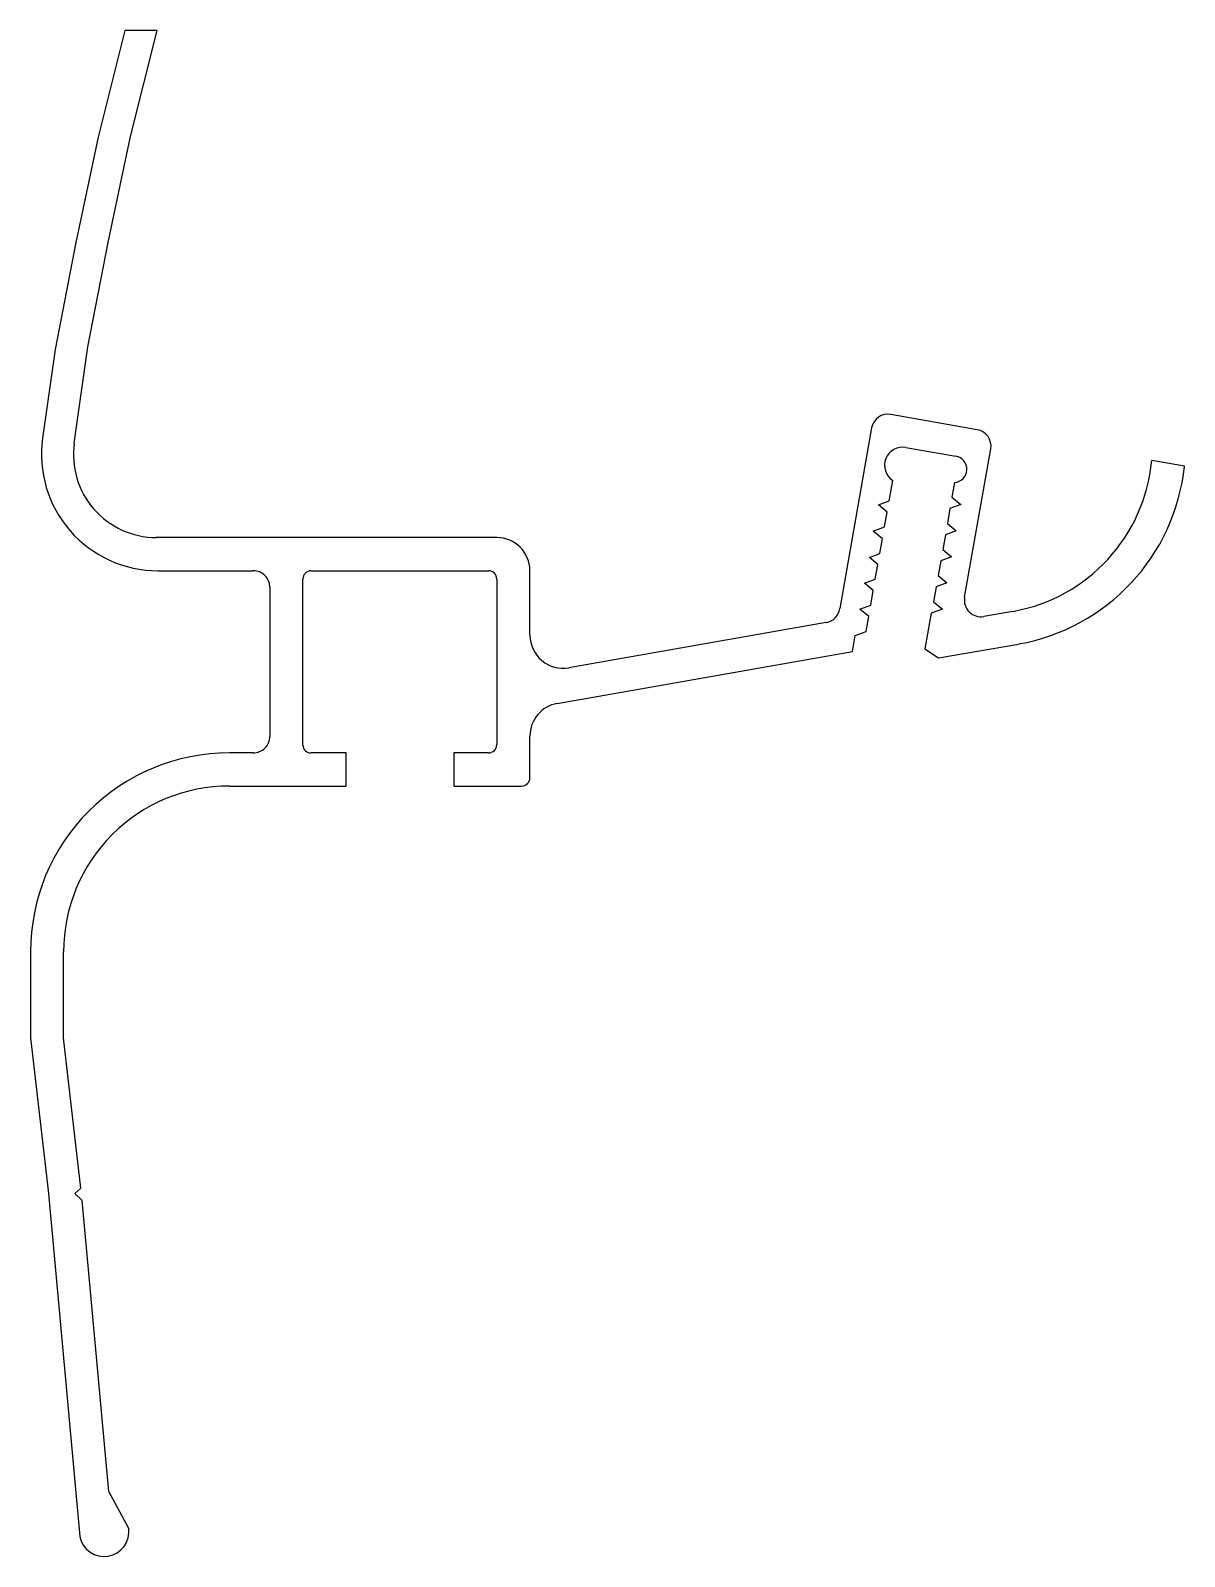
# Model space of a CAD drawing. Extents: x 675.7 to 745.4, y 584.3 to 676.4.
import ezdxf

# ---------------------------------------------------------------- set-up
doc = ezdxf.new("R2010")
doc.units = 0
doc.header["$LTSCALE"] = 2
doc.layers.get('0').update_dxf_attribs({"linetype": 'CONTINUOUS'})

msp = doc.modelspace()

# ---------------------------------------------------------------- linework, layer by layer
at = {"color": 7, "ltscale": 0.162995}
for p, q in [((681.441, 676.351), (679.837, 669.917)), ((683.382, 676.351), (681.441, 676.351)), ((681.786, 669.951), (683.382, 676.351)), ((679.837, 669.917), (678.483, 663.549)), ((680.447, 663.651), (681.786, 669.951)), ((678.483, 663.549), (677.229, 657.097)), ((679.203, 657.251), (680.447, 663.651)), ((677.229, 657.097), (676.477, 651.748)), ((678.387, 651.447), (679.203, 657.251)), ((732.891, 652.257), (727.671, 653.177)), ((726.513, 652.366), (724.59, 641.459)), ((728.584, 651.189), (731.593, 650.658)), ((732.123, 642.143), (733.702, 651.099)), ((745.394, 650.052), (743.419, 650.401)), ((727.567, 647.963), (727.784, 649.19)), ((731.517, 649.073), (731.359, 648.179)), ((726.916, 647.726), (727.567, 647.963)), ((727.447, 647.28), (726.916, 647.726)), ((731.239, 647.497), (731.082, 646.604)), ((731.89, 647.734), (731.239, 647.497)), ((731.359, 648.179), (731.89, 647.734)), ((727.289, 646.387), (727.447, 647.28)), ((731.082, 646.604), (731.612, 646.158)), ((703.887, 645.751), (683.338, 645.751)), ((726.606, 646.138), (727.289, 646.387)), ((727.163, 645.67), (726.606, 646.138)), ((727.006, 644.777), (727.163, 645.67)), ((730.961, 645.921), (730.804, 645.028)), ((731.612, 646.158), (730.961, 645.921)), ((726.387, 644.552), (727.006, 644.777)), ((730.804, 645.028), (731.335, 644.583)), ((726.891, 644.129), (726.387, 644.552)), ((726.734, 643.236), (726.891, 644.129)), ((730.683, 644.346), (730.526, 643.452)), ((731.335, 644.583), (730.683, 644.346)), ((683.434, 643.746), (689.187, 643.746)), ((692.187, 633.208), (692.187, 643.246)), ((692.687, 643.746), (703.387, 643.746)), ((703.887, 643.246), (703.887, 633.251)), ((705.887, 639.859), (705.887, 643.751)), ((726.083, 642.999), (726.734, 643.236)), ((726.613, 642.553), (726.083, 642.999)), ((731.057, 643.007), (730.406, 642.77)), ((730.526, 643.452), (731.057, 643.007)), ((690.187, 642.746), (690.187, 633.751)), ((726.456, 641.66), (726.613, 642.553)), ((730.406, 642.77), (730.248, 641.877)), ((725.805, 641.423), (726.456, 641.66)), ((726.336, 640.978), (725.805, 641.423)), ((730.099, 641.184), (729.721, 639.039)), ((730.779, 641.431), (730.099, 641.184)), ((730.248, 641.877), (730.779, 641.431)), ((735.033, 641.294), (733.281, 640.985)), ((723.775, 640.629), (708.234, 637.889)), ((726.178, 640.084), (726.336, 640.978)), ((725.356, 638.877), (725.527, 639.847)), ((725.527, 639.847), (726.178, 640.084)), ((730.551, 638.493), (735.38, 639.324)), ((707.539, 635.736), (725.356, 638.877)), ((729.721, 639.039), (730.551, 638.493)), ((705.887, 631.251), (705.887, 633.766)), ((689.187, 632.751), (687.746, 632.751)), ((694.787, 632.751), (692.687, 632.751)), ((694.787, 630.751), (694.787, 632.751)), ((701.287, 632.751), (701.287, 630.751)), ((703.387, 632.751), (701.287, 632.751)), ((687.746, 630.751), (694.787, 630.751)), ((701.287, 630.751), (705.387, 630.751)), ((675.746, 620.751), (675.746, 615.551)), ((677.746, 615.551), (677.746, 620.751)), ((675.746, 615.551), (676.824, 606.151)), ((678.787, 606.481), (677.746, 615.551)), ((676.824, 606.151), (678.717, 585.45)), ((678.422, 606.151), (678.787, 606.481)), ((678.87, 605.746), (678.422, 606.151)), ((680.477, 588.169), (678.87, 605.746)), ((681.673, 585.949), (680.477, 588.169))]:
    msp.add_line(p, q, dxfattribs=at)
for centre, radius, start, end in [((727.498, 652.193), 1, 80, 169.99999), ((732.717, 651.272), 1, 350.00001, 79.99999), ((683.434, 650.77), 7.025, 171.99999, 270), ((683.338, 650.751), 5, 172, 270), ((728.392, 650.106), 1.1, 79.9833, 236.39099), ((731.455, 649.87), 0.8, 274.47312, 80.00459), ((733.262, 651.339), 10.2, 280, 354.72466), ((733.262, 651.339), 12.2, 279.99988, 353.94879), ((703.887, 643.751), 2, 0, 90), ((689.189, 642.748), 0.998, 359.86724, 90.13235), ((692.687, 643.246), 0.5, 90, 180.00001), ((703.387, 643.246), 0.5, 0.00001, 89.99999), ((733.108, 641.97), 1, 169.99999, 280), ((723.603, 641.613), 0.999, 279.94163, 351.12437), ((707.887, 639.859), 2, 180, 280), ((707.88, 633.772), 1.993, 99.83318, 180.16654), ((689.188, 633.75), 0.999, 269.9251, 0.07491), ((687.746, 620.751), 12, 89.99999, 180.00002), ((692.655, 633.219), 0.469, 181.32857, 273.86529), ((703.387, 633.251), 0.5, 270, 0.00001), ((705.387, 631.251), 0.5, 270.00336, 0.0005), ((687.746, 620.751), 10, 90, 180.00001), ((680.187, 585.751), 1.5, 191.56628, 7.58198)]:
    msp.add_arc(centre, radius, start, end, dxfattribs=at)

doc.saveas('drawing.dxf')
